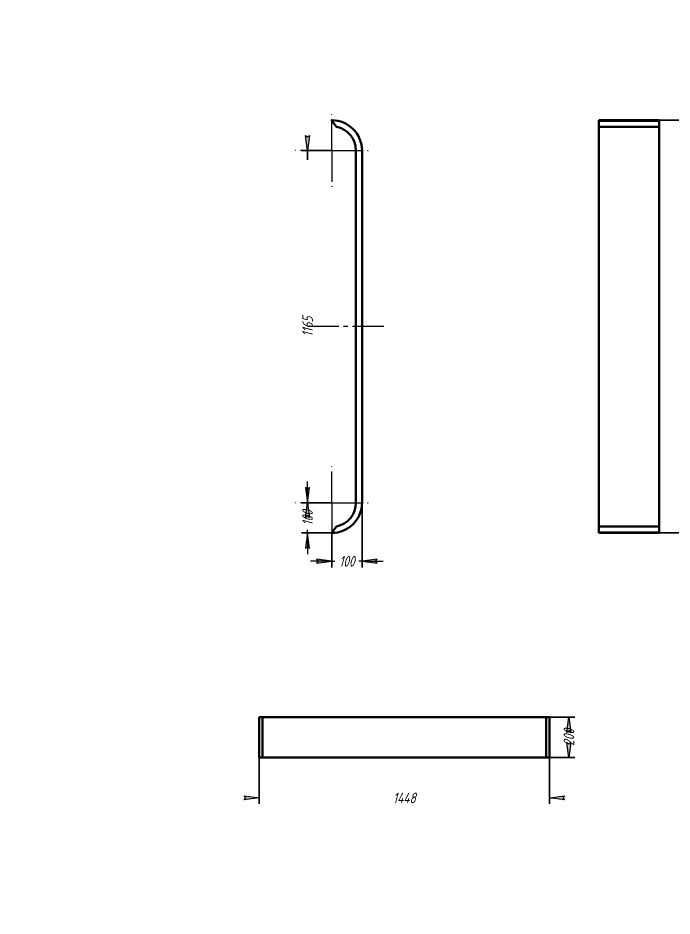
# Model space of a CAD drawing. Header units: millimetres. Extents: x 0 to 420, y 0 to 297.
# Drawn here: x 0 to 216.2, y 0 to 297 of the extents above; entities that cross this region are included whole.
import ezdxf

# ---------------------------------------------------------------- set-up
doc = ezdxf.new("R2010")
doc.units = ezdxf.units.MM
for name, pattern in [('K5LT_AXLED', [14.85000038146973, 10.35000038146973, -1.5, 1.5, -1.5]), ('K5LT_BASIC', [0]), ('K5LT_THIN', [0])]:
    doc.linetypes.add(name, pattern=pattern)
doc.layers.add('Системный слой', color=7, linetype='Continuous')
doc.styles.add('KDIMTEXTSTYLE', font='GOST_AU.SHX', dxfattribs={"width": 0.96, "oblique": 15, "height": 5})
doc.dimstyles.new('KDIMSTYLE (0.07)', dxfattribs={"dimtxt": 5, "dimasz": 1, "dimexe": 2, "dimexo": 0.0625, "dimgap": 1, "dimtad": 1, "dimlfac": 15, "dimtxsty": 'KDIMTEXTSTYLE', "dimsah": 1, "dimcen": 0.09, "dimdle": 1, "dimadec": 0, "dimazin": 0, "dimtfac": 0.667, "dimtmove": 0, "dimatfit": 3, "dimfxl": 1, "dimtvp": 1, "dimtolj": 1, "dimtzin": 0, "dimarcsym": 0})
doc.dimstyles.new('KDIMSTYLE (0.10)', dxfattribs={"dimtxt": 5, "dimasz": 1, "dimexe": 2, "dimexo": 0.0625, "dimgap": 1, "dimtad": 1, "dimlfac": 10, "dimtxsty": 'KDIMTEXTSTYLE', "dimsah": 1, "dimcen": 0.09, "dimdle": 1, "dimadec": 0, "dimazin": 0, "dimtfac": 0.667, "dimtmove": 0, "dimatfit": 3, "dimfxl": 1, "dimtvp": 1, "dimtolj": 1, "dimtzin": 0, "dimarcsym": 0})

# ---------------------------------------------------------------- blocks, each defined once
blk = doc.blocks.new('KDIMARROW_01')
at = {"layer": 'Системный слой'}
blk.add_hatch(color=0, dxfattribs=at).paths.add_polyline_path([(-5, -0.6582624912261956), (0, 0), (-5, 0.658262491226197), (-4.5, 5.51091059616309e-16)])
at = {"layer": 'Системный слой', "color": 0, "linetype": 'K5LT_THIN', "lineweight": 18}
for p, q in [((-4.5, 5.51091059616309e-16), (-5, 0.658262491226197)), ((-5, 0.658262491226197), (0, 0)), ((0, 0), (-5, -0.6582624912261956)), ((-5, -0.6582624912261956), (-4.5, 5.51091059616309e-16)), ((0, 0), (-1, 0))]:
    blk.add_line(p, q, dxfattribs=at)
blk = doc.blocks.new('KDIMARROW_02')
at = {"layer": 'Системный слой'}
blk.add_hatch(color=0, dxfattribs=at).paths.add_polyline_path([(4.5, -5.51091059616309e-16), (5, 0.6582624912261956), (0, 0), (5, -0.658262491226197)])
at = {"layer": 'Системный слой', "color": 0, "linetype": 'K5LT_THIN', "lineweight": 18}
for p, q in [((0, 0), (-1, 0)), ((5, 0.6582624912261956), (0, 0)), ((0, 0), (5, -0.658262491226197)), ((0, 0), (7, -8.572527594031472e-16)), ((4.5, -5.51091059616309e-16), (5, 0.6582624912261956)), ((5, -0.658262491226197), (4.5, -5.51091059616309e-16))]:
    blk.add_line(p, q, dxfattribs=at)
blk = doc.blocks.new('U0')
at = {"layer": 'Системный слой', "color": 30, "linetype": 'K5LT_AXLED', "lineweight": 18, "true_color": 0xff8000}
for q in [(103.7130674458992, 265.181111161225), (91.7130674458992, 253.181111161225), (115.7130674458992, 253.181111161225), (103.7130674458992, 241.181111161225)]:
    blk.add_line((103.7130674458992, 253.181111161225), q, dxfattribs=at)
blk = doc.blocks.new('U1')
at = {"layer": 'Системный слой', "color": 30, "linetype": 'K5LT_AXLED', "lineweight": 18, "true_color": 0xff8000}
for q in [(103.7130674455034, 148.6811111614666), (91.71306744550337, 136.6811111614666), (115.7130674455034, 136.6811111614666), (103.7130674455034, 124.6811111614666)]:
    blk.add_line((103.7130674455034, 136.6811111614666), q, dxfattribs=at)

msp = doc.modelspace()

# ---------------------------------------------------------------- linework, layer by layer
at = {"layer": 'Системный слой', "color": 150, "linetype": 'K5LT_BASIC', "lineweight": 40, "true_color": 0x0080ff}
for p, q in [((103.7130674458992, 263.181111161225), (103.7130674458992, 262.9847960593756)), ((103.7130674458992, 262.9847960593756), (105.2819965269881, 261.0257565667528)), ((191.9850002411265, 263.181111161225), (211.9850002411265, 263.181111161225)), ((191.9850002411265, 263.181111161225), (191.9850002411265, 262.9847960593756)), ((191.9850002411265, 262.9847960593756), (211.9850002411265, 262.9847960593756)), ((191.9850002411265, 261.0257565667528), (191.9850002411265, 262.9847960593756)), ((211.9850002411265, 263.181111161225), (211.9850002411265, 262.9847960593756)), ((211.9850002411265, 262.9847960593756), (211.9850002411265, 261.0257565667528)), ((191.9850002411265, 261.0257565667528), (191.9850002411265, 253.1811111611963)), ((191.9850002411265, 261.0257565667528), (211.9850002411265, 261.0257565667528)), ((211.9850002411265, 261.0257565667528), (211.9850002411265, 253.1811111611963)), ((111.7130674459024, 253.1811111611963), (111.7130674455267, 136.6811111614142)), ((113.7130674455034, 136.6811111614666), (113.7130674458992, 253.181111161225)), ((191.9850002411265, 253.1811111611963), (191.9850002411265, 136.6811111614142)), ((211.9850002411265, 253.1811111611963), (211.9850002411265, 136.6811111614142)), ((191.9850002411265, 136.6811111614142), (191.9850002411265, 128.8364657558832)), ((211.9850002411265, 136.6811111614142), (211.9850002411265, 128.8364657558832)), ((105.2819965266137, 128.8364657558832), (103.7130674455057, 126.8774262632373)), ((191.9850002411265, 128.8364657558832), (211.9850002411265, 128.8364657558832)), ((191.9850002411265, 126.8774262632373), (191.9850002411265, 128.8364657558832)), ((211.9850002411265, 128.8364657558832), (211.9850002411265, 126.8774262632373)), ((103.7130674455057, 126.8774262632373), (103.7130674455034, 126.6811111614666)), ((191.9850002411265, 126.8774262632373), (191.9850002411265, 126.6811111614666)), ((191.9850002411265, 126.8774262632373), (211.9850002411265, 126.8774262632373)), ((191.9850002411265, 126.6811111614666), (211.9850002411265, 126.6811111614666)), ((211.9850002411265, 126.8774262632373), (211.9850002411265, 126.6811111614666)), ((79.7725742959304, 52.39637826776193), (79.7725742959304, 65.72971160109526)), ((79.7725742959304, 65.72971160109526), (175.639240962597, 65.72971160109526)), ((80.78674407816344, 65.72971160109526), (80.78674407816344, 52.39637826776193)), ((174.625071180364, 65.72971160109526), (174.625071180364, 52.39637826776193)), ((175.639240962597, 65.72971160109526), (175.639240962597, 52.39637826776193)), ((79.7725742959304, 52.39637826776193), (175.639240962597, 52.39637826776193))]:
    msp.add_line(p, q, dxfattribs=at)
at = {"layer": 'Системный слой', "color": 30, "linetype": 'K5LT_AXLED', "lineweight": 18, "true_color": 0xff8000}
msp.add_line((120.9130674455267, 194.9311111613458), (95.71306744552666, 194.9311111613458), dxfattribs=at)
at = {"layer": 'Системный слой', "color": 150, "linetype": 'K5LT_BASIC', "lineweight": 40, "true_color": 0x0080ff}
for centre, radius, start, end in [((103.7130674458992, 253.181111161225), 10, 0, 90), ((103.7130674458992, 253.1811111612221), 8, 0, 78.69006752610113), ((103.7130674455034, 136.6811111614666), 10, 270, 0), ((103.7130674455267, 136.6811111614142), 8, 281.3099324738859, 0)]:
    msp.add_arc(centre, radius, start, end, dxfattribs=at)

# ---------------------------------------------------------------- block references
at = {"layer": 'Системный слой'}
for name in ['U0', 'U1']:
    msp.add_blockref(name, (0, 0), dxfattribs=at)

# ---------------------------------------------------------------- dimensions: what is measured, and where the dimension line sits
at = {"layer": 'Системный слой', "color": 7}
for base, p1, p2, location, dimstyle, override in [((233.0487256863352, 263.181111161225), (211.9850002411265, 126.6811111614666), (211.9850002411265, 263.181111161225), (233.0487256863351, 194.9311111613458), 'KDIMSTYLE (0.10)', {"dimexo": 0, "dimpost": '\\H3.5;\\W0.965;\\Q15;<>', "dimblk1": 'KDIMARROW_01', "dimblk2": 'KDIMARROW_01', "dimse1": 0, "dimse2": 0, "dimclrt": 7, "dimtolj": 1}), ((95.71306744552666, 136.6811111614142), (103.7130674458992, 253.1811111612221), (103.7130674455267, 136.6811111614142), (95.71306744552666, 194.9311111613182), 'KDIMSTYLE (0.10)', {"dimexo": 0, "dimpost": '\\H3.5;\\W0.965;\\Q15;<>', "dimblk1": 'KDIMARROW_01', "dimblk2": 'KDIMARROW_01', "dimse1": 0, "dimse2": 0, "dimclrt": 7, "dimtolj": 1}), ((95.71306744552666, 136.6811111614142), (103.7130674455034, 126.6811111614666), (103.7130674455267, 136.6811111614142), (95.71306744552666, 131.6811111614404), 'KDIMSTYLE (0.10)', {"dimexo": 0, "dimpost": '\\H3.5;\\W0.965;\\Q15;<>', "dimblk1": 'KDIMARROW_02', "dimblk2": 'KDIMARROW_02', "dimse1": 0, "dimse2": 0, "dimclrt": 7, "dimtolj": 1}), ((182.1074525121383, 65.72971160109526), (175.6392409625971, 52.39637826776193), (175.6392409625971, 65.72971160109526), (182.1074525121383, 59.0630449344286), 'KDIMSTYLE (0.07)', {"dimexo": 0, "dimpost": '\\H3.5;\\W0.965;\\Q15;<>', "dimblk1": 'KDIMARROW_01', "dimblk2": 'KDIMARROW_01', "dimse1": 0, "dimse2": 0, "dimclrt": 7, "dimtolj": 1})]:
    msp.add_linear_dim(base=base, p1=p1, p2=p2, angle=90, location=location, dimstyle=dimstyle, override=override, dxfattribs=at).render()
msp.add_linear_dim(base=(113.713067445437, 117.310928288545), p1=(103.7130674455034, 126.6811111614666), p2=(113.7130674455034, 136.6811111614666), location=(108.7130674454541, 117.3109282885622), dimstyle='KDIMSTYLE (0.10)', override={"dimexo": 0, "dimpost": '\\H3.5;\\W0.965;\\Q15;<>', "dimblk1": 'KDIMARROW_02', "dimblk2": 'KDIMARROW_02', "dimse1": 0, "dimse2": 0, "dimclrt": 7, "dimtolj": 1}, dxfattribs=at).render()
msp.add_linear_dim(base=(79.7725742959304, 39.0547999312065), p1=(175.639240962597, 65.72971160109526), p2=(79.7725742959304, 65.72971160109526), location=(127.7059076292637, 39.0547999312065), text='\\H3.5;\\W0.965;\\Q15;\\H3.5;\\W0.965;\\Q15;\\Q15;1448', dimstyle='KDIMSTYLE (0.07)', override={"dimexo": 0, "dimblk1": 'KDIMARROW_01', "dimblk2": 'KDIMARROW_01', "dimse1": 0, "dimse2": 0, "dimclrt": 7, "dimtolj": 1}, dxfattribs=at).render()

doc.saveas('drawing.dxf')
